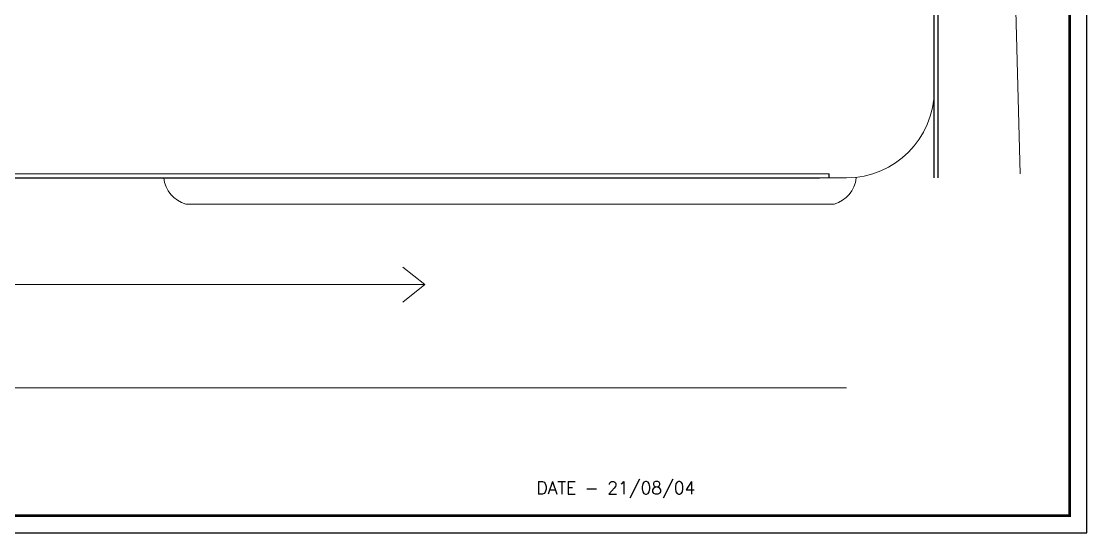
# Model space of a CAD drawing. Extents: x -14054 to 906348, y -36965 to 188562.
# Drawn here: x 91480 to 152336, y 46410 to 75617 of the extents above; entities that cross this region are included whole.
import ezdxf

# ---------------------------------------------------------------- set-up
doc = ezdxf.new("R2010")
doc.units = 0
doc.header["$LTSCALE"] = 1000
doc.header["$MEASUREMENT"] = 0
doc.layers.add('BOR', color=5, linetype='CONTINUOUS')
doc.layers.add('LAYOUT', color=7, linetype='CONTINUOUS')
doc.layers.add('STAIR', color=4, linetype='CONTINUOUS', lineweight=15)
doc.layers.add('TEXT', color=3, linetype='CONTINUOUS', lineweight=15)
doc.styles.add('ROMAN', font='ROMANS')

# ---------------------------------------------------------------- blocks, each defined once
blk = doc.blocks.new('*U46')
at = {"layer": 'BOR', "color": 2, "ltscale": 140}
blk.add_lwpolyline([(19201.98, 141154.49), (19201.98, 46410.42), (152335.61, 46410.42), (152335.61, 141154.49)], close=True, dxfattribs=at)
at = {"layer": 'BOR', "ltscale": 140, "const_width": 162.65}
blk.add_lwpolyline([(151359.7, 47386.33), (20177.89, 47386.33), (20177.89, 140178.57), (151359.7, 140178.57)], close=True, dxfattribs=at)
at = {"layer": 'LAYOUT', "lineweight": 0}
blk.add_line((145831.27, 174221.15), (148528.58, 66909.83), dxfattribs=at)
at = {"layer": 'LAYOUT', "linetype": 'Continuous'}
for p, q in [((143620.08, 66677.38), (143620.08, 111615.62)), ((143845.09, 66677.38), (143845.09, 111615.62)), ((67439.46, 66677.38), (137071.99, 66677.38)), ((137620.08, 66677.38), (137620.08, 66902.38))]:
    blk.add_line(p, q, dxfattribs=at)
at = {"layer": 'LAYOUT', "linetype": 'Continuous', "lineweight": 0}
for p, q in [((67439.46, 66902.38), (137620.08, 66902.38)), ((67439.46, 66677.38), (137620.08, 66677.38))]:
    blk.add_line(p, q, dxfattribs=at)
at = {"layer": 'STAIR'}
for p, q in [((114529.23, 60579.18), (113273.23, 61576.68)), ((85752.73, 60579.18), (114529.23, 60579.18)), ((114529.23, 60579.18), (113273.23, 59581.68))]:
    blk.add_line(p, q, dxfattribs=at)
at = {"layer": 'TEXT', "color": 3, "ltscale": 140}
for p, q in [((143624.14, 71677.38), (143624.14, 106369.89)), ((36226.19, 66677.38), (138624.14, 66677.38)), ((137907.18, 65177.38), (100883.79, 65177.38)), ((36226.19, 54677.38), (138624.14, 54677.38))]:
    blk.add_line(p, q, dxfattribs=at)
for centre, radius, start, end in [((138624.14, 71677.38), 5000, 270, 0), ((101353.1, 66856.64), 1743.61, 185.9009718, 254.3855824), ((137437.86, 66856.64), 1743.61, 285.6144176, 354.0990282)]:
    blk.add_arc(centre, radius, start, end, dxfattribs=at)
at = {"layer": 'BOR', "color": 3, "ltscale": 140, "style": 'ROMAN'}
blk.add_text('DATE - 21/08/04', height=714.7359, dxfattribs=at).set_placement((120909.08, 48614.78))

msp = doc.modelspace()

# ---------------------------------------------------------------- block references
at = {"layer": 'TEXT'}
msp.add_blockref('*U46', (0, 0), dxfattribs=at)

doc.saveas('drawing.dxf')
